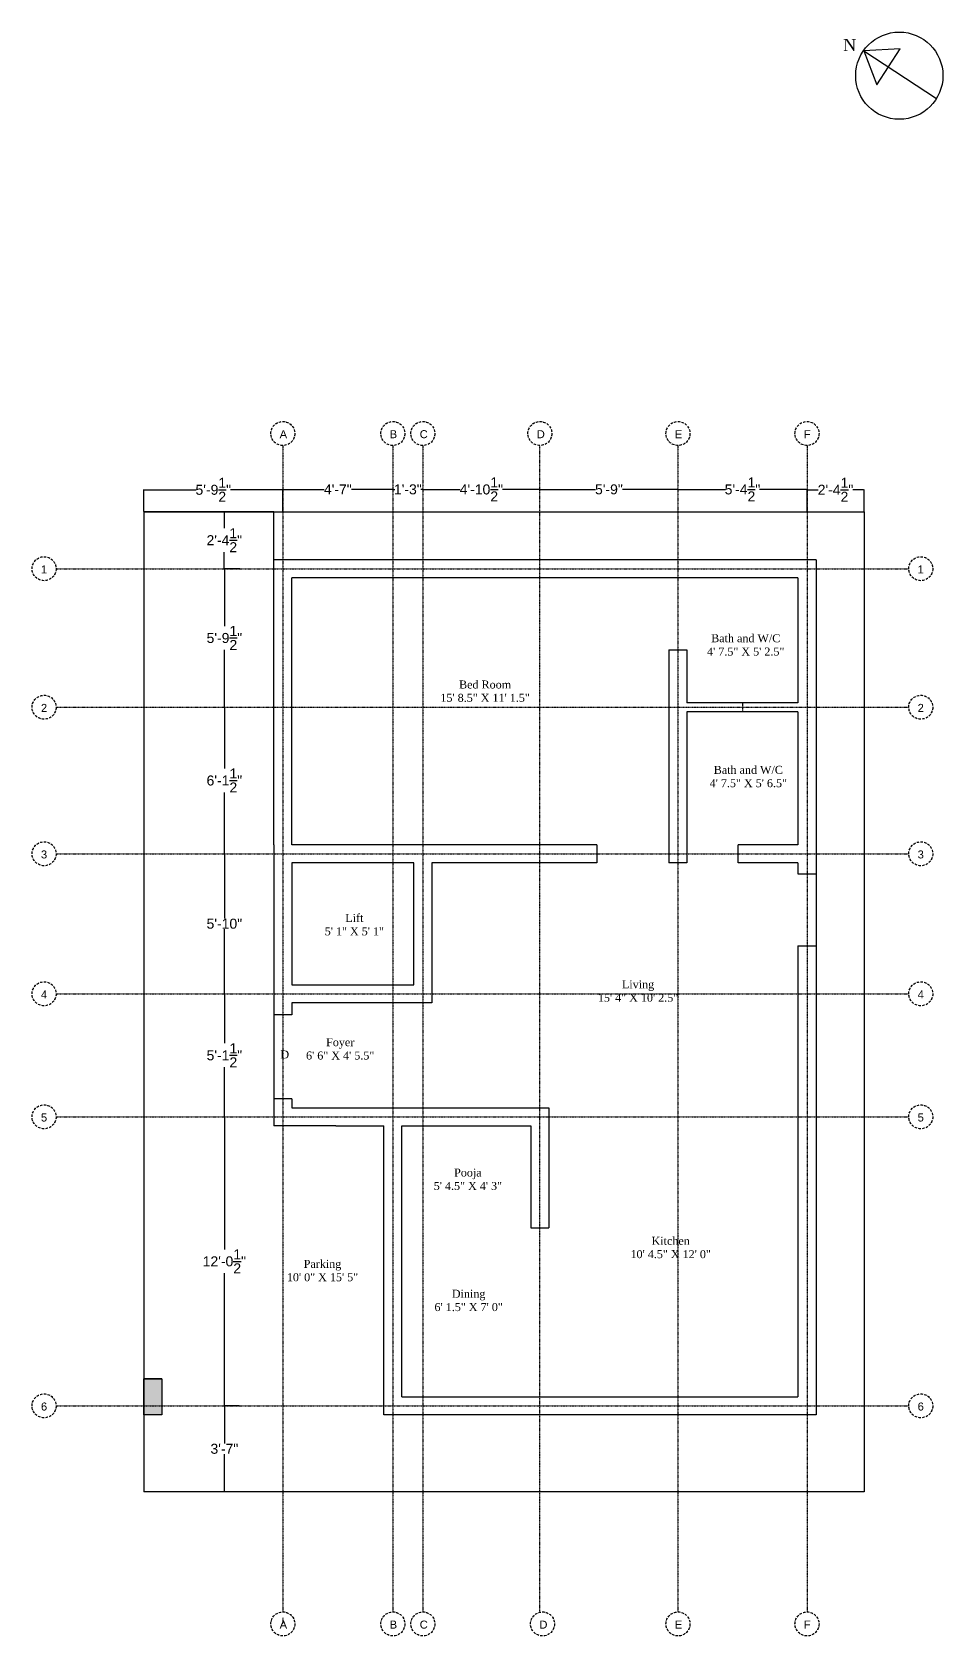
# Model space of a CAD drawing. Header units: inches. Extents: x 5 to 7848, y -1286 to 97.
# Drawn here: x 5871 to 6326, y -705 to 97 of the extents above; entities that cross this region are included whole.
import ezdxf

# ---------------------------------------------------------------- set-up
doc = ezdxf.new("R2010")
doc.units = ezdxf.units.IN
doc.header["$LTSCALE"] = 5
doc.header["$MEASUREMENT"] = 0
doc.linetypes.add('DASHED2', pattern=[0.375, 0.25, -0.125])
doc.layers.add('MH centreline', color=3, linetype='DASHED2')
doc.layers.add('MH dimensionline', color=160, linetype='Continuous')
doc.styles.get("Standard").update_dxf_attribs({"font": 'arial.ttf'})
doc.dimstyles.get("Standard").update_dxf_attribs({"dimtxt": 6, "dimasz": 0.18, "dimexe": 0.18, "dimexo": 0.0625, "dimgap": 0.09, "dimtad": 0, "dimtih": 1, "dimtoh": 1, "dimdec": 1, "dimzin": 0, "dimdsep": 46, "dimlunit": 4, "dimtxsty": 'Standard', "dimcen": 0.09, "dimadec": 0, "dimazin": 0, "dimtfac": 1, "dimtdec": 1, "dimtofl": 0, "dimtmove": 0, "dimatfit": 3, "dimfxl": 1, "dimtolj": 1, "dimtzin": 0, "dimarcsym": 0})

# ---------------------------------------------------------------- blocks, each defined once
blk = doc.blocks.new('*D2')
at = {"layer": 'Defpoints', "color": 0, "transparency": 16777216}
for p in [(5995.88, -130.65), (6050.88, -130.65), (6050.88, -132.11)]:
    blk.add_point(p, dxfattribs=at)
at = {"layer": 'MH dimensionline', "color": 0, "lineweight": -2, "transparency": 16777216}
for p, q in [((5995.88, -130.72), (5995.88, -132.29)), ((5996.06, -132.11), (6016.54, -132.11)), ((6050.7, -132.11), (6030.21, -132.11)), ((6050.88, -130.72), (6050.88, -132.29))]:
    blk.add_line(p, q, dxfattribs=at)
at = {"layer": 'MH dimensionline', "color": 0, "transparency": 16777216}
for points in [[(5996.06, -132.08), (5996.06, -132.14), (5995.88, -132.11)], [(6050.7, -132.08), (6050.7, -132.14), (6050.88, -132.11)]]:
    blk.add_solid(points, dxfattribs=at)
at = {"layer": 'MH dimensionline', "color": 0, "transparency": 16777216, "insert": (6023.38, -132.11), "char_height": 5, "attachment_point": 5}
blk.add_mtext('\\A1;4\'-7"', dxfattribs=at)
blk = doc.blocks.new('*D24')
at = {"layer": 'Defpoints', "color": 0, "transparency": 16777216}
for p in [(6050.88, -132.29), (6065.88, -132.11), (6065.88, -132.11)]:
    blk.add_point(p, dxfattribs=at)
at = {"layer": 'MH dimensionline', "color": 0, "lineweight": -2, "transparency": 16777216}
for p, q in [((6050.88, -132.23), (6050.88, -131.93)), ((6051.06, -132.11), (6051.88, -132.11)), ((6065.7, -132.11), (6064.88, -132.11)), ((6065.88, -132.05), (6065.88, -131.93))]:
    blk.add_line(p, q, dxfattribs=at)
at = {"layer": 'MH dimensionline', "color": 0, "transparency": 16777216}
for points in [[(6051.06, -132.08), (6051.06, -132.14), (6050.88, -132.11)], [(6065.7, -132.08), (6065.7, -132.14), (6065.88, -132.11)]]:
    blk.add_solid(points, dxfattribs=at)
at = {"layer": 'MH dimensionline', "color": 0, "transparency": 16777216, "insert": (6058.38, -132.11), "char_height": 5, "attachment_point": 5}
blk.add_mtext('\\A1;1\'-3"', dxfattribs=at)
blk = doc.blocks.new('*D25')
at = {"layer": 'Defpoints', "color": 0, "transparency": 16777216}
for p in [(6065.88, -132.11), (6124.38, -132.11), (6124.38, -132.76)]:
    blk.add_point(p, dxfattribs=at)
at = {"layer": 'MH dimensionline', "color": 0, "lineweight": -2, "transparency": 16777216}
for p, q in [((6065.88, -132.05), (6065.88, -131.93)), ((6066.06, -132.11), (6084.53, -132.11)), ((6124.2, -132.11), (6105.73, -132.11)), ((6124.38, -132.69), (6124.38, -131.93))]:
    blk.add_line(p, q, dxfattribs=at)
at = {"layer": 'MH dimensionline', "color": 0, "transparency": 16777216}
for points in [[(6066.06, -132.08), (6066.06, -132.14), (6065.88, -132.11)], [(6124.2, -132.08), (6124.2, -132.14), (6124.38, -132.11)]]:
    blk.add_solid(points, dxfattribs=at)
at = {"layer": 'MH dimensionline', "color": 0, "transparency": 16777216, "insert": (6095.13, -132.11), "char_height": 5, "attachment_point": 5}
blk.add_mtext('\\A1;4\'-10{\\H1x;\\S1/2;}"', dxfattribs=at)
blk = doc.blocks.new('*D26')
at = {"layer": 'Defpoints', "color": 0, "transparency": 16777216}
for p in [(6124.38, -132.76), (6193.38, -132.11), (6193.38, -132.11)]:
    blk.add_point(p, dxfattribs=at)
at = {"layer": 'MH dimensionline', "color": 0, "lineweight": -2, "transparency": 16777216}
for p, q in [((6124.38, -132.69), (6124.38, -131.93)), ((6124.56, -132.11), (6152.14, -132.11)), ((6193.2, -132.11), (6165.61, -132.11)), ((6193.38, -132.05), (6193.38, -131.93))]:
    blk.add_line(p, q, dxfattribs=at)
at = {"layer": 'MH dimensionline', "color": 0, "transparency": 16777216}
for points in [[(6124.56, -132.08), (6124.56, -132.14), (6124.38, -132.11)], [(6193.2, -132.08), (6193.2, -132.14), (6193.38, -132.11)]]:
    blk.add_solid(points, dxfattribs=at)
at = {"layer": 'MH dimensionline', "color": 0, "transparency": 16777216, "insert": (6158.88, -132.11), "char_height": 5, "attachment_point": 5}
blk.add_mtext('\\A1;5\'-9"', dxfattribs=at)
blk = doc.blocks.new('*D27')
at = {"layer": 'Defpoints', "color": 0, "transparency": 16777216}
for p in [(6193.38, -132.11), (6257.88, -131.93), (6257.88, -132.11)]:
    blk.add_point(p, dxfattribs=at)
at = {"layer": 'MH dimensionline', "color": 0, "lineweight": -2, "transparency": 16777216}
for p, q in [((6193.38, -132.05), (6193.38, -131.93)), ((6193.56, -132.11), (6217.07, -132.11)), ((6257.7, -132.11), (6234.19, -132.11)), ((6257.88, -131.99), (6257.88, -132.29))]:
    blk.add_line(p, q, dxfattribs=at)
at = {"layer": 'MH dimensionline', "color": 0, "transparency": 16777216}
for points in [[(6193.56, -132.08), (6193.56, -132.14), (6193.38, -132.11)], [(6257.7, -132.08), (6257.7, -132.14), (6257.88, -132.11)]]:
    blk.add_solid(points, dxfattribs=at)
at = {"layer": 'MH dimensionline', "color": 0, "transparency": 16777216, "insert": (6225.63, -132.11), "char_height": 5, "attachment_point": 5}
blk.add_mtext('\\A1;5\'-4{\\H1x;\\S1/2;}"', dxfattribs=at)
blk = doc.blocks.new('*D28')
at = {"layer": 'Defpoints', "color": 0, "transparency": 16777216}
for p in [(5966.67, -171.75), (5966.67, -241), (5966.67, -241)]:
    blk.add_point(p, dxfattribs=at)
at = {"layer": 'MH dimensionline', "color": 0, "lineweight": -2, "transparency": 16777216}
for p, q in [((5966.67, -171.93), (5966.67, -200.39)), ((5966.73, -171.75), (5966.85, -171.75)), ((5966.67, -240.82), (5966.67, -212.36)), ((5966.73, -241), (5966.85, -241))]:
    blk.add_line(p, q, dxfattribs=at)
at = {"layer": 'MH dimensionline', "color": 0, "transparency": 16777216}
for points in [[(5966.64, -171.93), (5966.7, -171.93), (5966.67, -171.75)], [(5966.64, -240.82), (5966.7, -240.82), (5966.67, -241)]]:
    blk.add_solid(points, dxfattribs=at)
at = {"layer": 'MH dimensionline', "color": 0, "transparency": 16777216, "insert": (5966.67, -206.37), "char_height": 5, "attachment_point": 5}
blk.add_mtext('\\A1;5\'-9{\\H1x;\\S1/2;}"', dxfattribs=at)
blk = doc.blocks.new('*D29')
at = {"layer": 'Defpoints', "color": 0, "transparency": 16777216}
for p in [(5966.67, -241), (5966.67, -314.25), (5966.67, -314.25)]:
    blk.add_point(p, dxfattribs=at)
at = {"layer": 'MH dimensionline', "color": 0, "lineweight": -2, "transparency": 16777216}
for p, q in [((5966.67, -241.18), (5966.67, -271.64)), ((5966.73, -241), (5966.85, -241)), ((5966.67, -314.07), (5966.67, -283.61)), ((5966.73, -314.25), (5966.85, -314.25))]:
    blk.add_line(p, q, dxfattribs=at)
at = {"layer": 'MH dimensionline', "color": 0, "transparency": 16777216}
for points in [[(5966.64, -241.18), (5966.7, -241.18), (5966.67, -241)], [(5966.64, -314.07), (5966.7, -314.07), (5966.67, -314.25)]]:
    blk.add_solid(points, dxfattribs=at)
at = {"layer": 'MH dimensionline', "color": 0, "transparency": 16777216, "insert": (5966.67, -277.62), "char_height": 5, "attachment_point": 5}
blk.add_mtext('\\A1;6\'-1{\\H1x;\\S1/2;}"', dxfattribs=at)
blk = doc.blocks.new('*D30')
at = {"layer": 'Defpoints', "color": 0, "transparency": 16777216}
for p in [(5966.67, -314.25), (5966.64, -384.25), (5966.67, -384.25)]:
    blk.add_point(p, dxfattribs=at)
at = {"layer": 'MH dimensionline', "color": 0, "lineweight": -2, "transparency": 16777216}
for p, q in [((5966.67, -314.43), (5966.67, -346.61)), ((5966.73, -314.25), (5966.85, -314.25)), ((5966.67, -384.07), (5966.67, -351.89)), ((5966.7, -384.25), (5966.85, -384.25))]:
    blk.add_line(p, q, dxfattribs=at)
at = {"layer": 'MH dimensionline', "color": 0, "transparency": 16777216}
for points in [[(5966.64, -314.43), (5966.7, -314.43), (5966.67, -314.25)], [(5966.64, -384.07), (5966.7, -384.07), (5966.67, -384.25)]]:
    blk.add_solid(points, dxfattribs=at)
at = {"layer": 'MH dimensionline', "color": 0, "transparency": 16777216, "insert": (5966.67, -349.25), "char_height": 5, "attachment_point": 5}
blk.add_mtext('\\A1;5\'-10"', dxfattribs=at)
blk = doc.blocks.new('*D31')
at = {"layer": 'Defpoints', "color": 0, "transparency": 16777216}
for p in [(5966.64, -384.25), (5966.67, -445.75), (5966.67, -445.75)]:
    blk.add_point(p, dxfattribs=at)
at = {"layer": 'MH dimensionline', "color": 0, "lineweight": -2, "transparency": 16777216}
for p, q in [((5966.67, -384.43), (5966.67, -409.01)), ((5966.7, -384.25), (5966.85, -384.25)), ((5966.67, -445.57), (5966.67, -420.99)), ((5966.73, -445.75), (5966.85, -445.75))]:
    blk.add_line(p, q, dxfattribs=at)
at = {"layer": 'MH dimensionline', "color": 0, "transparency": 16777216}
for points in [[(5966.64, -384.43), (5966.7, -384.43), (5966.67, -384.25)], [(5966.64, -445.57), (5966.7, -445.57), (5966.67, -445.75)]]:
    blk.add_solid(points, dxfattribs=at)
at = {"layer": 'MH dimensionline', "color": 0, "transparency": 16777216, "insert": (5966.67, -415), "char_height": 5, "attachment_point": 5}
blk.add_mtext('\\A1;5\'-1{\\H1x;\\S1/2;}"', dxfattribs=at)
blk = doc.blocks.new('*D32')
at = {"layer": 'Defpoints', "color": 0, "transparency": 16777216}
for p in [(5966.67, -445.75), (5966.67, -590.25), (5966.67, -590.25)]:
    blk.add_point(p, dxfattribs=at)
at = {"layer": 'MH dimensionline', "color": 0, "lineweight": -2, "transparency": 16777216}
for p, q in [((5966.67, -445.93), (5966.67, -512.01)), ((5966.73, -445.75), (5966.85, -445.75)), ((5966.67, -590.07), (5966.67, -523.99)), ((5966.73, -590.25), (5966.85, -590.25))]:
    blk.add_line(p, q, dxfattribs=at)
at = {"layer": 'MH dimensionline', "color": 0, "transparency": 16777216}
for points in [[(5966.64, -445.93), (5966.7, -445.93), (5966.67, -445.75)], [(5966.64, -590.07), (5966.7, -590.07), (5966.67, -590.25)]]:
    blk.add_solid(points, dxfattribs=at)
at = {"layer": 'MH dimensionline', "color": 0, "transparency": 16777216, "insert": (5966.67, -518), "char_height": 5, "attachment_point": 5}
blk.add_mtext('\\A1;12\'-0{\\H1x;\\S1/2;}"', dxfattribs=at)
blk = doc.blocks.new('*D41')
at = {"layer": 'Defpoints', "color": 0}
for p in [(5926.38, -132.29), (5926.38, -143.25), (5995.88, -143.25)]:
    blk.add_point(p, dxfattribs=at)
at = {"layer": 'MH dimensionline', "color": 0, "lineweight": -2}
for p, q in [((5926.38, -143.19), (5926.38, -132.11)), ((5926.56, -132.29), (5952.56, -132.29)), ((5995.7, -132.29), (5969.7, -132.29)), ((5995.88, -143.19), (5995.88, -132.11))]:
    blk.add_line(p, q, dxfattribs=at)
at = {"layer": 'MH dimensionline', "color": 0}
for points in [[(5926.56, -132.26), (5926.56, -132.32), (5926.38, -132.29)], [(5995.7, -132.32), (5995.7, -132.26), (5995.88, -132.29)]]:
    blk.add_solid(points, dxfattribs=at)
at = {"layer": 'MH dimensionline', "color": 0, "insert": (5961.13, -132.29), "char_height": 5, "attachment_point": 5}
blk.add_mtext('\\A1;5\'-9{\\H1.000000x;\\S1/2;}"', dxfattribs=at)
blk = doc.blocks.new('*D42')
at = {"layer": 'Defpoints', "color": 0}
for p in [(5966.64, -143.25), (5974.48, -143.25), (5974.48, -171.75)]:
    blk.add_point(p, dxfattribs=at)
at = {"layer": 'MH dimensionline', "color": 0, "lineweight": -2}
for p, q in [((5974.42, -143.25), (5966.46, -143.25)), ((5966.64, -143.43), (5966.64, -151.56)), ((5966.64, -171.57), (5966.64, -163.44)), ((5974.42, -171.75), (5966.46, -171.75))]:
    blk.add_line(p, q, dxfattribs=at)
at = {"layer": 'MH dimensionline', "color": 0}
for points in [[(5966.67, -143.43), (5966.61, -143.43), (5966.64, -143.25)], [(5966.61, -171.57), (5966.67, -171.57), (5966.64, -171.75)]]:
    blk.add_solid(points, dxfattribs=at)
at = {"layer": 'MH dimensionline', "color": 0, "insert": (5966.64, -157.5), "char_height": 5, "attachment_point": 5}
blk.add_mtext('\\A1;2\'-4{\\H1.000000x;\\S1/2;}"', dxfattribs=at)
blk = doc.blocks.new('*D43')
at = {"layer": 'Defpoints', "color": 0}
for p in [(6286.38, -132.29), (6257.88, -143.25), (6286.38, -143.25)]:
    blk.add_point(p, dxfattribs=at)
at = {"layer": 'MH dimensionline', "color": 0, "lineweight": -2}
for p, q in [((6257.88, -143.19), (6257.88, -132.11)), ((6258.06, -132.29), (6263.52, -132.29)), ((6286.2, -132.29), (6280.74, -132.29)), ((6286.38, -143.19), (6286.38, -132.11))]:
    blk.add_line(p, q, dxfattribs=at)
at = {"layer": 'MH dimensionline', "color": 0}
for points in [[(6258.06, -132.26), (6258.06, -132.32), (6257.88, -132.29)], [(6286.2, -132.32), (6286.2, -132.26), (6286.38, -132.29)]]:
    blk.add_solid(points, dxfattribs=at)
at = {"layer": 'MH dimensionline', "color": 0, "insert": (6272.13, -132.29), "char_height": 5, "attachment_point": 5}
blk.add_mtext('\\A1;2\'-4{\\H1.000000x;\\S1/2;}"', dxfattribs=at)
blk = doc.blocks.new('*D44')
at = {"layer": 'Defpoints', "color": 0}
for p in [(5974.17, -590.25), (5966.67, -633.25), (5974.17, -633.25)]:
    blk.add_point(p, dxfattribs=at)
at = {"layer": 'MH dimensionline', "color": 0, "lineweight": -2}
for p, q in [((5974.11, -590.25), (5966.49, -590.25)), ((5966.67, -590.43), (5966.67, -609.11)), ((5966.67, -633.07), (5966.67, -614.39)), ((5974.11, -633.25), (5966.49, -633.25))]:
    blk.add_line(p, q, dxfattribs=at)
at = {"layer": 'MH dimensionline', "color": 0}
for points in [[(5966.7, -590.43), (5966.64, -590.43), (5966.67, -590.25)], [(5966.64, -633.07), (5966.7, -633.07), (5966.67, -633.25)]]:
    blk.add_solid(points, dxfattribs=at)
at = {"layer": 'MH dimensionline', "color": 0, "insert": (5966.67, -611.75), "char_height": 5, "attachment_point": 5}
blk.add_mtext('\\A1;3\'-7"', dxfattribs=at)

msp = doc.modelspace()

# ---------------------------------------------------------------- hatches: boundary and pattern name
msp.add_hatch(color=256).paths.add_polyline_path([(5926.38, -576.75), (5935.38, -576.75), (5935.38, -594.75), (5926.38, -594.75)])

# ---------------------------------------------------------------- linework, layer by layer
for p, q in [((6304.37, 88.12), (6286.28, 87.21)), ((6286.28, 87.21), (6322.63, 63.37)), ((6286.28, 87.21), (6292.79, 70.21)), ((6298.63, 79.11), (6304.37, 88.12)), ((6292.79, 70.21), (6298.63, 79.11)), ((5991.38, -143.25), (5926.38, -143.25)), ((5991.38, -167.25), (5991.38, -143.25)), ((5991.38, -309.75), (5991.38, -387.75)), ((6000.38, -318.75), (6000.38, -379.75)), ((5991.38, -387.75), (5991.38, -450.25)), ((6000.38, -394.75), (5991.38, -394.75)), ((6000.38, -436.75), (5991.38, -436.75)), ((6000.38, -436.75), (6000.38, -441.25)), ((6022.38, -450.25), (5991.38, -450.25)), ((5935.38, -576.75), (5926.38, -576.75)), ((5935.38, -594.75), (5926.38, -594.75))]:
    msp.add_line(p, q)
for points in [[(5926.38, -143.25), (6286.38, -143.25), (6286.38, -633.25)], [(5926.38, -143.25), (5926.38, -633.25)], [(6262.38, -167.25), (5991.38, -167.25)], [(5991.38, -309.75), (5991.38, -167.25)], [(6262.38, -167.25), (6262.38, -324.32)], [(6253.38, -176.25), (6000.38, -176.25)], [(6000.38, -309.75), (6000.38, -176.25)], [(6253.38, -176.25), (6253.38, -238.75)], [(6188.88, -212.25), (6188.88, -318.75)], [(6188.88, -212.25), (6197.88, -212.25)], [(6197.88, -212.25), (6197.88, -238.75)], [(6253.38, -238.75), (6197.88, -238.75)], [(6197.88, -243.25), (6197.88, -318.75)], [(6253.38, -243.25), (6197.88, -243.25)], [(6253.38, -243.25), (6253.38, -309.75)], [(6152.88, -309.75), (6000.38, -309.75)], [(6152.88, -309.75), (6152.88, -318.75)], [(6253.38, -309.75), (6223.5, -309.75)], [(6223.5, -318.75), (6223.5, -309.75)], [(6000.38, -379.75), (6061.38, -379.75), (6061.38, -318.75), (6000.38, -318.75)], [(6152.88, -318.75), (6070.38, -318.75), (6070.38, -388.75), (6000.38, -388.75), (6000.38, -394.75)], [(6197.88, -318.75), (6188.88, -318.75)], [(6253.38, -318.75), (6223.5, -318.75)], [(6253.38, -318.75), (6253.38, -324.32)], [(6253.38, -324.32), (6262.38, -324.32)], [(6262.38, -324.32), (6262.38, -360.32)], [(6253.38, -360.32), (6253.38, -585.75)], [(6253.38, -360.32), (6253.38, -360.32), (6262.38, -360.32)], [(6262.38, -360.32), (6262.38, -594.75)], [(6000.38, -441.25), (6128.88, -441.25)], [(6128.88, -441.25), (6128.88, -501.25)], [(6022.38, -450.25), (6046.38, -450.25)], [(6046.38, -501.75), (6046.38, -450.25)], [(6055.38, -501.75), (6055.38, -450.25)], [(6055.38, -450.25), (6119.88, -450.25)], [(6119.88, -450.25), (6119.88, -501.25)], [(6046.38, -594.75), (6046.38, -501.75)], [(6055.38, -585.75), (6055.38, -501.75)], [(6119.88, -501.25), (6128.88, -501.25)], [(5935.38, -576.75), (5935.38, -594.75)], [(6055.38, -585.75), (6253.38, -585.75)], [(6262.38, -594.75), (6046.38, -594.75)], [(6286.38, -633.25), (5926.38, -633.25)]]:
    msp.add_lwpolyline(points)
msp.add_lwpolyline([(5926.38, -576.75), (5935.38, -576.75), (5935.38, -594.75), (5926.38, -594.75)], close=True)
msp.add_circle((6304.02, 74.72), 21.8)
at = {"layer": 'MH centreline', "ltscale": 0.1}
for p, q in [((5995.88, -110.17), (5995.88, -693.26)), ((6050.88, -110.17), (6050.88, -693.26)), ((6124.38, -693.4), (6124.38, -110.17)), ((6193.38, -110.17), (6193.38, -693.26)), ((6257.88, -110.17), (6257.88, -693.26)), ((5882.56, -171.75), (6308.74, -171.75)), ((6225.63, -238.75), (6225.63, -243.25)), ((5882.56, -241), (6308.74, -241)), ((5882.56, -314.25), (6308.74, -314.25)), ((5882.56, -384.25), (6308.74, -384.25)), ((5882.56, -445.75), (6308.74, -445.75)), ((5882.56, -590.25), (6308.74, -590.25)), ((5995.88, -696.27), (5995.88, -699.26))]:
    msp.add_line(p, q, dxfattribs=at)
at = {"layer": 'MH centreline', "linetype": 'DASHED2', "ltscale": 0.1}
msp.add_line((6065.88, -110.17), (6065.88, -693.26), dxfattribs=at)
at = {"layer": 'MH centreline'}
for centre in [(5995.88, -104.17), (6050.88, -104.17), (6065.88, -104.17), (6124.38, -104.17), (6193.38, -104.17), (6257.88, -104.17), (5876.56, -171.75), (6314.74, -171.75), (5876.56, -241), (6314.74, -241), (5876.56, -314.25), (6314.74, -314.25), (5876.56, -384.25), (6314.74, -384.25), (5876.56, -445.75), (6314.74, -445.75), (5876.56, -590.25), (6314.74, -590.25), (5995.88, -699.26), (6050.88, -699.26), (6065.88, -699.26), (6125.69, -699.26), (6193.38, -699.26), (6257.88, -699.26)]:
    msp.add_circle(centre, 6, dxfattribs=at)

# ---------------------------------------------------------------- texts
at = {"attachment_point": 1}
for s, insert, char_height, width in [('\\pxqc;{\\fTimes New Roman|b0|i0|c0|p34;N}', (6256.84, 93.05), 6, 44.7873), ('\\pxqc;{\\fTimes New Roman|b0|i0|c0|p34;Bath and W/C\\P\\pxqc;4\' 7.5" X 5\' 2.5"}', (6204.86, -204.5), 4, 44.7873), ('\\pxqc;{\\fTimes New Roman|b0|i0|c0|p34;Bed Room\\P\\pxqc;15\' 8.5" X 11\' 1.5"}', (6074.59, -227.63), 4, 44.7873), ('\\pxqc;{\\fTimes New Roman|b0|i0|c0|p34;Bath and W/C\\P\\pxqc;4\' 7.5" X 5\' 6.5"}', (6206.15, -270.3), 4, 44.7873), ('\\pxqc;{\\fTimes New Roman|b0|i0|c0|p34;Lift\\P5\' 1" X 5\' 1"}', (6009.24, -344.35), 4, 44.7873), ('\\pxqc;{\\fTimes New Roman|b0|i0|c0|p34;Living\\P\\pxqc;15\' 4" X 10\' 2.5"}', (6151.04, -377.53), 4, 44.7873), ('\\pxqc;{\\fTimes New Roman|b0|i0|c0|p34;Foyer\\P\\pxqc;6\' 6" X 4\' 5.5"}', (6004.93, -406.44), 4, 39.2477), ('\\pxqc;{\\fTimes New Roman|b0|i0|c0|p34;D }', (5974.47, -412.59), 4, 44.7873), ('\\pxqc;{\\fTimes New Roman|b0|i0|c0|p34;Pooja\\P\\pxqc;5\' 4.5" X 4\' 3"}', (6068.75, -471.64), 4, 39.2477), ('\\pxqc;{\\fTimes New Roman|b0|i0|c0|p34;Kitchen\\P\\pxqc;10\' 4.5" X 12\' 0"}', (6167.35, -505.74), 4, 44.7873), ('\\pxqc;{\\fTimes New Roman|b0|i0|c0|p34;Parking\\P\\pxqc;10\' 0" X 15\' 5"\\P\\pxqc;}', (5993.33, -517.27), 4, 44.7873), ('\\pxqc;{\\fTimes New Roman|b0|i0|c0|p34;Dining\\P\\pxqc;6\' 1.5" X 7\' 0"}', (6066.36, -532.2), 4, 44.7873)]:
    msp.add_mtext(s, dxfattribs=dict(at, insert=insert, char_height=char_height, width=width))
at = {"layer": 'MH centreline', "char_height": 4, "attachment_point": 1}
for s, insert in [('A', (5994.3, -102.51)), ('B', (6049.3, -102.51)), ('C', (6064.3, -102.51)), ('D', (6122.8, -102.51)), ('E', (6191.8, -102.51)), ('F', (6256.3, -102.51)), ('1', (5874.99, -170.09)), ('1', (6313.17, -170.09)), ('2', (5874.99, -239.34)), ('2', (6313.17, -239.34)), ('3', (5874.99, -312.59)), ('3', (6313.17, -312.59)), ('4', (5874.99, -382.59)), ('4', (6313.17, -382.59)), ('5', (5874.99, -444.09)), ('5', (6313.17, -444.09)), ('6', (5874.99, -588.59)), ('6', (6313.17, -588.59)), ('C', (6064.3, -697.6)), ('A', (5994.3, -697.6)), ('B', (6049.3, -697.6)), ('D', (6124.11, -697.6)), ('E', (6191.8, -697.6)), ('F', (6256.3, -697.6))]:
    msp.add_mtext_dynamic_manual_height_columns(s, width=5.1182, gutter_width=20, heights=[0], dxfattribs=dict(at, insert=insert))

# ---------------------------------------------------------------- dimensions: what is measured, and where the dimension line sits
at = {"layer": 'MH dimensionline'}
for base, p1, p2, override, picture, middle in [((5926.38, -132.29), (5995.88, -143.25), (5926.38, -143.25), {"dimtxt": 5}, '*D41', (5961.13, -132.29)), ((6124.38, -132.11), (6065.88, -132.11), (6124.38, -132.76), {"dimtxt": 5, "dimtmove": 1}, '*D25', (6095.13, -132.11)), ((6257.88, -132.11), (6193.38, -132.11), (6257.88, -131.93), {"dimtxt": 5, "dimtmove": 1}, '*D27', (6225.63, -132.11)), ((6286.38, -132.29), (6257.88, -143.25), (6286.38, -143.25), {"dimtxt": 5}, '*D43', (6272.13, -132.29)), ((6050.88, -132.11), (5995.88, -130.65), (6050.88, -130.65), {"dimtxt": 5}, '*D2', (6023.38, -132.11)), ((6065.88, -132.11), (6050.88, -132.29), (6065.88, -132.11), {"dimtxt": 5}, '*D24', (6058.38, -132.11)), ((6193.38, -132.11), (6124.38, -132.76), (6193.38, -132.11), {"dimtxt": 5, "dimtmove": 1}, '*D26', (6158.88, -132.11))]:
    dim = msp.add_linear_dim(base=base, p1=p1, p2=p2, dimstyle='Standard', override=override, dxfattribs=at)
    dim.commit()
    dim.dimension.update_dxf_attribs({"geometry": picture, "text_midpoint": middle})
for base, p1, p2, override, picture, middle in [((5966.64, -143.25), (5974.48, -171.75), (5974.48, -143.25), {"dimtxt": 5}, '*D42', (5966.64, -157.5)), ((5966.66705268, -240.99961914), (5966.66705268, -171.74961914), (5966.66705268, -240.99961914), {"dimtxt": 5}, '*D28', (5966.66705268, -206.37461914)), ((5966.66705268, -314.24961914), (5966.66705268, -240.99961914), (5966.66705268, -314.24961914), {"dimtxt": 5, "dimtmove": 1}, '*D29', (5966.66705268, -277.62461914)), ((5966.67, -384.25), (5966.67, -314.25), (5966.64, -384.25), {"dimtxt": 5, "dimtmove": 1}, '*D30', (5966.67, -349.25)), ((5966.67, -445.75), (5966.64, -384.25), (5966.67, -445.75), {"dimtxt": 5, "dimtmove": 1}, '*D31', (5966.67, -415)), ((5966.67, -590.25), (5966.67, -445.75), (5966.67, -590.25), {"dimtxt": 5, "dimtmove": 1}, '*D32', (5966.67, -518)), ((5966.67, -633.25), (5974.17, -590.25), (5974.17, -633.25), {"dimtxt": 5}, '*D44', (5966.67, -611.75))]:
    dim = msp.add_linear_dim(base=base, p1=p1, p2=p2, angle=90, dimstyle='Standard', override=override, dxfattribs=at)
    dim.commit()
    dim.dimension.update_dxf_attribs({"geometry": picture, "text_midpoint": middle})

doc.saveas('drawing.dxf')
